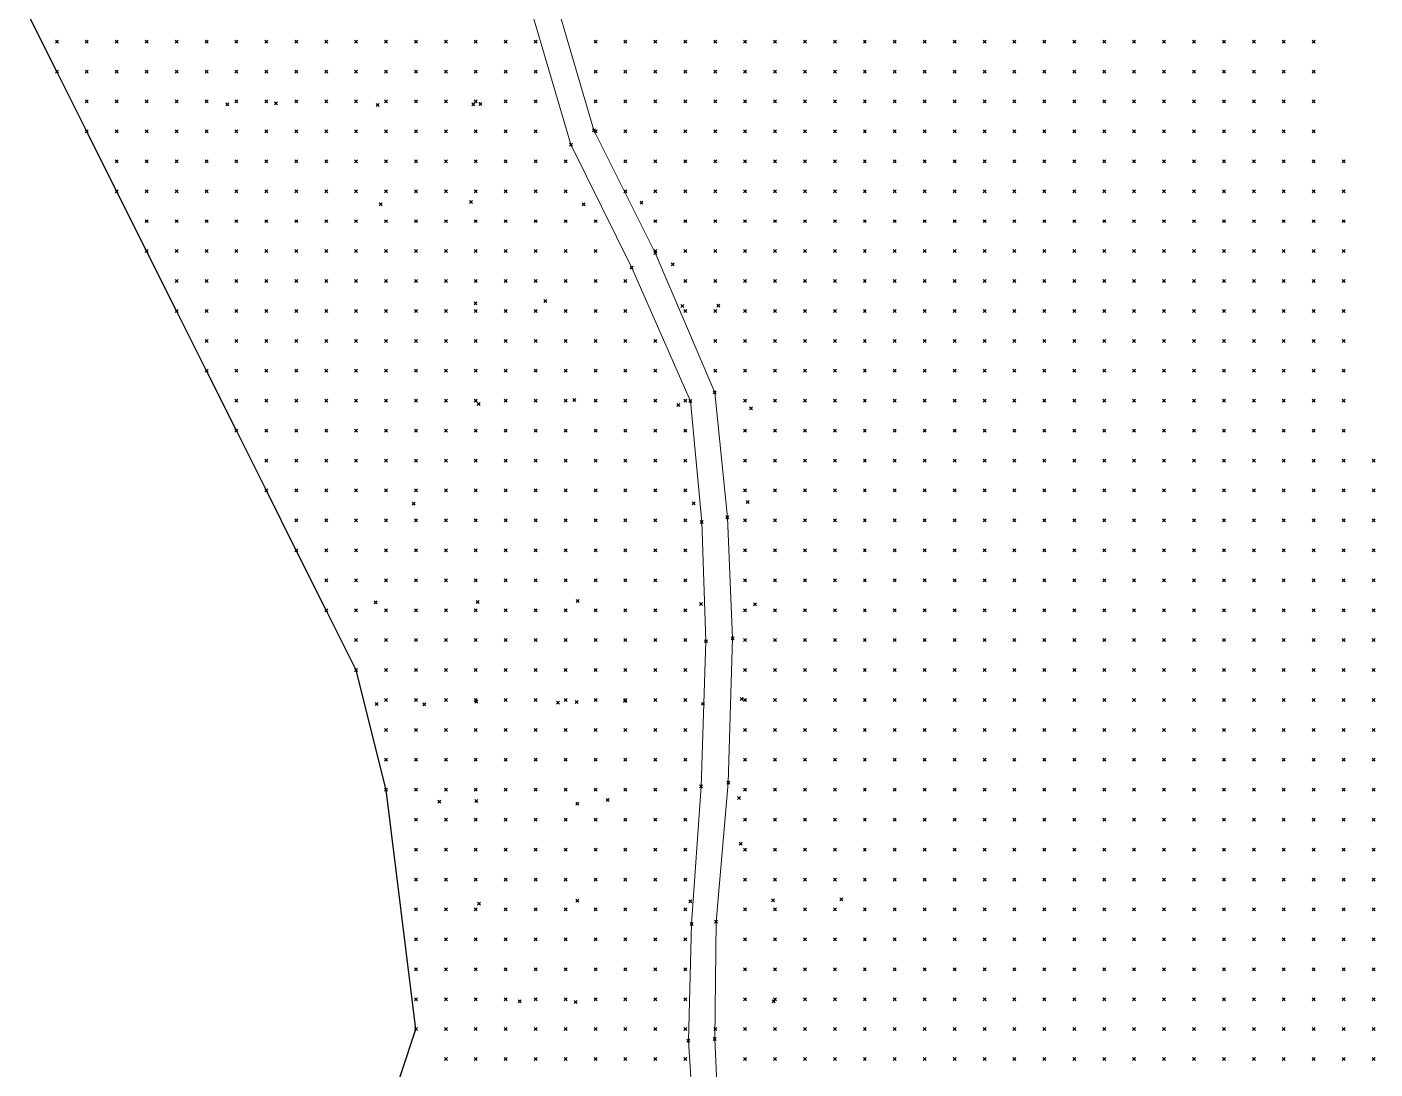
# Model space of a CAD drawing. Header units: metres. Extents: x 441556 to 446409, y 432338 to 461058.
# Drawn here: x 444377.5 to 444512.6, y 445833.5 to 445937.9 of the extents above; entities that cross this region are included whole.
import ezdxf

# ---------------------------------------------------------------- set-up
doc = ezdxf.new("R2010")
doc.units = ezdxf.units.M
doc.header["$MEASUREMENT"] = 0
doc.header["$PDMODE"] = 35
doc.header["$PDSIZE"] = 0.15
for name, color, linetype, lineweight in [('DTM-BRE-RevN_GRP_DRUM PAMANT', 2, 'Continuous', 0), ('DTM-NOK-RevN_LIDAR_co_lidar', 91, 'Continuous', 0), ('DTM-NOK-RevN_RTK', 32, 'Continuous', 0)]:
    doc.layers.add(name, color=color, linetype=linetype, lineweight=lineweight)
doc.layers.add('DTM-INT_YP', color=121, linetype='Continuous')

msp = doc.modelspace()

# ---------------------------------------------------------------- linework, layer by layer
at = {"layer": 'DTM-BRE-RevN_GRP_DRUM PAMANT'}
for p, q in [((444432.009, 445926.151, 355.512), (444428.093, 445939.413, 356.617)), ((444430.58, 445940.215, 356.651), (444434.299, 445927.588, 355.424)), ((444434.299, 445927.588, 355.424), (444440.454, 445915.29, 354.144)), ((444438.097, 445913.81, 354.24), (444432.009, 445926.151, 355.512)), ((444440.454, 445915.29, 354.144), (444446.418, 445901.319, 353.156)), ((444443.973, 445900.452, 353.15), (444438.097, 445913.81, 354.24)), ((444445.119, 445888.33, 352.807), (444443.973, 445900.452, 353.15)), ((444446.418, 445901.319, 353.156), (444447.684, 445888.79, 352.673)), ((444445.533, 445876.383, 351.888), (444445.119, 445888.33, 352.807)), ((444447.684, 445888.79, 352.673), (444448.214, 445876.667, 351.778)), ((444445.052, 445861.832, 351.211), (444445.533, 445876.383, 351.888)), ((444448.214, 445876.667, 351.778), (444447.775, 445862.197, 351.125)), ((444444.101, 445848.041, 350.47), (444445.052, 445861.832, 351.211)), ((444447.775, 445862.197, 351.125), (444446.556, 445848.254, 350.443)), ((444443.778, 445836.325, 349.657), (444444.101, 445848.041, 350.47)), ((444446.556, 445848.254, 350.443), (444446.423, 445836.52, 349.662)), ((444444.502, 445825.197, 348.877), (444443.778, 445836.325, 349.657)), ((444446.423, 445836.52, 349.662), (444446.963, 445825.263, 349.154))]:
    msp.add_line(p, q, dxfattribs=at)
at = {"layer": 'DTM-INT_YP'}
msp.add_polyline3d([(444413.472, 445828.499, 337.295), (444416.471, 445837.497, 338.3), (444413.472, 445861.492, 337.297), (444410.473, 445873.489, 337.441), (444407.473, 445879.488, 337.702), (444404.474, 445885.486, 337.54), (444401.474, 445891.485, 337.202), (444398.475, 445897.484, 337.002), (444395.476, 445903.482, 337.19), (444392.476, 445909.481, 337.71), (444389.477, 445915.48, 337.602), (444383.478, 445927.477, 337.405), (444380.479, 445933.476, 336.981), (444377.48, 445939.474, 337.182)], dxfattribs=at)
at = {"layer": 'DTM-NOK-RevN_LIDAR_co_lidar'}
for p in [(444380.479, 445936.475, 337.344), (444383.478, 445936.475, 338.801), (444386.478, 445936.475, 340.191), (444389.477, 445936.475, 341.729), (444392.476, 445936.475, 343.819), (444395.476, 445936.475, 345.342), (444398.475, 445936.475, 346.052), (444401.474, 445936.475, 346.884), (444404.474, 445936.475, 347.846), (444407.473, 445936.475, 348.691), (444410.473, 445936.475, 349.435), (444413.472, 445936.475, 350.094), (444416.471, 445936.475, 350.674), (444419.471, 445936.475, 351.724), (444422.47, 445936.475, 353.676), (444425.469, 445936.475, 355.826), (444428.469, 445936.475, 356.233), (444434.467, 445936.475, 356.536), (444437.467, 445936.475, 357.894), (444440.466, 445936.475, 359.735), (444443.465, 445936.475, 361.336), (444446.465, 445936.475, 362.372), (444449.464, 445936.475, 363.201), (444452.463, 445936.475, 364.184), (444455.463, 445936.475, 365.119), (444458.462, 445936.475, 366.286), (444461.461, 445936.475, 368.002), (444464.461, 445936.475, 369.863), (444467.46, 445936.475, 371.736), (444470.459, 445936.475, 373.695), (444473.459, 445936.475, 374.973), (444476.458, 445936.475, 375.416), (444479.457, 445936.475, 375.744), (444482.457, 445936.475, 376.603), (444485.456, 445936.475, 377.913), (444488.455, 445936.475, 379.378), (444491.455, 445936.475, 380.845), (444494.454, 445936.475, 382.245), (444497.453, 445936.475, 383.901), (444500.453, 445936.475, 384.877), (444503.452, 445936.475, 385.524), (444506.451, 445936.475, 385.879), (444380.479, 445933.476, 336.981), (444383.478, 445933.476, 338.105), (444386.478, 445933.476, 339.262), (444389.477, 445933.476, 340.65), (444392.476, 445933.476, 342.898), (444395.476, 445933.476, 344.76), (444398.475, 445933.476, 345.695), (444401.474, 445933.476, 346.584), (444404.474, 445933.476, 347.485), (444407.473, 445933.476, 348.236), (444410.473, 445933.476, 348.865), (444413.472, 445933.476, 349.508), (444416.471, 445933.476, 350.226), (444419.471, 445933.476, 351.35), (444422.47, 445933.476, 353.157), (444425.469, 445933.476, 355.249), (444428.469, 445933.476, 355.988), (444434.467, 445933.476, 356.047), (444437.467, 445933.476, 357.272), (444440.466, 445933.476, 359.035), (444443.465, 445933.476, 360.67), (444446.465, 445933.476, 361.915), (444449.464, 445933.476, 362.711), (444452.463, 445933.476, 363.615), (444455.463, 445933.476, 364.64), (444458.462, 445933.476, 365.901), (444461.461, 445933.476, 367.587), (444464.461, 445933.476, 369.348), (444467.46, 445933.476, 371.061), (444470.459, 445933.476, 372.91), (444473.459, 445933.476, 374.326), (444476.458, 445933.476, 374.936), (444479.457, 445933.476, 375.363), (444482.457, 445933.476, 376.097), (444485.456, 445933.476, 377.277), (444488.455, 445933.476, 378.811), (444491.455, 445933.476, 380.219), (444494.454, 445933.476, 381.607), (444497.453, 445933.476, 382.981), (444500.453, 445933.476, 383.861), (444503.452, 445933.476, 384.566), (444506.451, 445933.476, 385.1), (444383.478, 445930.476, 337.727), (444386.478, 445930.476, 338.619), (444389.477, 445930.476, 339.812), (444392.476, 445930.476, 341.84), (444395.476, 445930.476, 343.763), (444398.475, 445930.476, 345.004), (444401.474, 445930.476, 345.938), (444404.474, 445930.476, 346.723), (444407.473, 445930.476, 347.542), (444410.473, 445930.476, 348.27), (444413.472, 445930.476, 348.989), (444416.471, 445930.476, 349.912), (444419.471, 445930.476, 351.047), (444422.47, 445930.476, 352.679), (444425.469, 445930.476, 354.465), (444428.469, 445930.476, 355.686), (444434.467, 445930.476, 355.678), (444437.467, 445930.476, 356.463), (444440.466, 445930.476, 358.126), (444443.465, 445930.476, 359.783), (444446.465, 445930.476, 361.262), (444449.464, 445930.476, 362.307), (444452.463, 445930.476, 363.235), (444455.463, 445930.476, 364.283), (444458.462, 445930.476, 365.435), (444461.461, 445930.476, 366.959), (444464.461, 445930.476, 368.869), (444467.46, 445930.476, 370.685), (444470.459, 445930.476, 372.205), (444473.459, 445930.476, 373.411), (444476.458, 445930.476, 374.273), (444479.457, 445930.476, 375.159), (444482.457, 445930.476, 375.997), (444485.456, 445930.476, 377.144), (444488.455, 445930.476, 378.697), (444491.455, 445930.476, 379.999), (444494.454, 445930.476, 381.103), (444497.453, 445930.476, 382.244), (444500.453, 445930.476, 383.013), (444503.452, 445930.476, 383.767), (444506.451, 445930.476, 384.509), (444383.478, 445927.477, 337.405), (444386.478, 445927.477, 338.258), (444389.477, 445927.477, 339.16), (444392.476, 445927.477, 340.608), (444395.476, 445927.477, 342.3), (444398.475, 445927.477, 343.687), (444401.474, 445927.477, 344.709), (444404.474, 445927.477, 345.57), (444407.473, 445927.477, 346.768), (444410.473, 445927.477, 347.925), (444413.472, 445927.477, 348.773), (444416.471, 445927.477, 349.682), (444419.471, 445927.477, 350.71), (444422.47, 445927.477, 352.137), (444425.469, 445927.477, 353.828), (444428.469, 445927.477, 355.229), (444434.467, 445927.477, 355.313), (444437.467, 445927.477, 355.555), (444440.466, 445927.477, 357.088), (444443.465, 445927.477, 358.74), (444446.465, 445927.477, 360.539), (444449.464, 445927.477, 361.806), (444452.463, 445927.477, 362.787), (444455.463, 445927.477, 363.832), (444458.462, 445927.477, 365.056), (444461.461, 445927.477, 366.641), (444464.461, 445927.477, 368.395), (444467.46, 445927.477, 369.978), (444470.459, 445927.477, 371.352), (444473.459, 445927.477, 372.432), (444476.458, 445927.477, 373.432), (444479.457, 445927.477, 374.605), (444482.457, 445927.477, 375.801), (444485.456, 445927.477, 377.049), (444488.455, 445927.477, 378.53), (444491.455, 445927.477, 379.802), (444494.454, 445927.477, 380.6), (444497.453, 445927.477, 381.482), (444500.453, 445927.477, 382.303), (444503.452, 445927.477, 383.223), (444506.451, 445927.477, 384.044), (444386.478, 445924.478, 337.956), (444389.477, 445924.478, 338.914), (444392.476, 445924.478, 339.613), (444395.476, 445924.478, 340.801), (444398.475, 445924.478, 342.285), (444401.474, 445924.478, 343.428), (444404.474, 445924.478, 344.602), (444407.473, 445924.478, 345.895), (444410.473, 445924.478, 347.207), (444413.472, 445924.478, 348.331), (444416.471, 445924.478, 349.257), (444419.471, 445924.478, 350.305), (444422.47, 445924.478, 351.65), (444425.469, 445924.478, 353.219), (444428.469, 445924.478, 354.546), (444431.468, 445924.478, 355.18), (444437.467, 445924.478, 354.981), (444440.466, 445924.478, 356.097), (444443.465, 445924.478, 357.989), (444446.465, 445924.478, 359.827), (444449.464, 445924.478, 361.063), (444452.463, 445924.478, 362.046), (444455.463, 445924.478, 363.157), (444458.462, 445924.478, 364.482), (444461.461, 445924.478, 365.968), (444464.461, 445924.478, 367.423), (444467.46, 445924.478, 368.749), (444470.459, 445924.478, 370.037), (444473.459, 445924.478, 371.184), (444476.458, 445924.478, 372.18), (444479.457, 445924.478, 373.488), (444482.457, 445924.478, 375.153), (444485.456, 445924.478, 376.61), (444488.455, 445924.478, 377.985), (444491.455, 445924.478, 379.001), (444494.454, 445924.478, 379.787), (444497.453, 445924.478, 380.78), (444500.453, 445924.478, 381.937), (444503.452, 445924.478, 382.838), (444506.451, 445924.478, 383.706), (444509.451, 445924.478, 384.512), (444386.478, 445921.478, 337.574), (444389.477, 445921.478, 338.681), (444392.476, 445921.478, 339.309), (444395.476, 445921.478, 340.072), (444398.475, 445921.478, 341.337), (444401.474, 445921.478, 342.569), (444404.474, 445921.478, 343.678), (444407.473, 445921.478, 344.81), (444410.473, 445921.478, 346.113), (444413.472, 445921.478, 347.683), (444416.471, 445921.478, 348.65), (444419.471, 445921.478, 349.698), (444422.47, 445921.478, 350.901), (444425.469, 445921.478, 352.139), (444428.469, 445921.478, 353.668), (444431.468, 445921.478, 354.585), (444437.467, 445921.478, 354.623), (444440.466, 445921.478, 355.258), (444443.465, 445921.478, 357.034), (444446.465, 445921.478, 358.605), (444449.464, 445921.478, 360.076), (444452.463, 445921.478, 361.226), (444455.463, 445921.478, 362.161), (444458.462, 445921.478, 363.213), (444461.461, 445921.478, 364.538), (444464.461, 445921.478, 365.882), (444467.46, 445921.478, 366.958), (444470.459, 445921.478, 368.16), (444473.459, 445921.478, 369.74), (444476.458, 445921.478, 371.195), (444479.457, 445921.478, 372.659), (444482.457, 445921.478, 374.368), (444485.456, 445921.478, 375.478), (444488.455, 445921.478, 376.653), (444491.455, 445921.478, 377.892), (444494.454, 445921.478, 379.066), (444497.453, 445921.478, 380.419), (444500.453, 445921.478, 381.69), (444503.452, 445921.478, 382.741), (444506.451, 445921.478, 383.591), (444509.451, 445921.478, 384.407), (444389.477, 445918.479, 338.318), (444392.476, 445918.479, 339.229), (444395.476, 445918.479, 339.823), (444398.475, 445918.479, 340.861), (444401.474, 445918.479, 342.004), (444404.474, 445918.479, 342.983), (444407.473, 445918.479, 344.044), (444410.473, 445918.479, 345.226), (444413.472, 445918.479, 346.897), (444416.471, 445918.479, 347.962), (444419.471, 445918.479, 348.952), (444422.47, 445918.479, 349.96), (444425.469, 445918.479, 351.178), (444428.469, 445918.479, 352.407), (444431.468, 445918.479, 353.643), (444434.467, 445918.479, 354.275), (444440.466, 445918.479, 354.612), (444443.465, 445918.479, 355.617), (444446.465, 445918.479, 357.168), (444449.464, 445918.479, 358.833), (444452.463, 445918.479, 359.98), (444455.463, 445918.479, 360.722), (444458.462, 445918.479, 361.701), (444461.461, 445918.479, 362.777), (444464.461, 445918.479, 363.82), (444467.46, 445918.479, 365.087), (444470.459, 445918.479, 366.79), (444473.459, 445918.479, 369.07), (444476.458, 445918.479, 370.682), (444479.457, 445918.479, 371.816), (444482.457, 445918.479, 372.884), (444485.456, 445918.479, 374.217), (444488.455, 445918.479, 375.26), (444491.455, 445918.479, 377.383), (444494.454, 445918.479, 378.609), (444497.453, 445918.479, 380.317), (444500.453, 445918.479, 381.541), (444503.452, 445918.479, 382.598), (444506.451, 445918.479, 383.474), (444509.451, 445918.479, 384.429), (444389.477, 445915.48, 337.602), (444392.476, 445915.48, 338.83), (444395.476, 445915.48, 339.874), (444398.475, 445915.48, 340.654), (444401.474, 445915.48, 341.351), (444404.474, 445915.48, 342.25), (444407.473, 445915.48, 343.378), (444410.473, 445915.48, 344.578), (444413.472, 445915.48, 346.245), (444416.471, 445915.48, 347.314), (444419.471, 445915.48, 348.222), (444422.47, 445915.48, 349.145), (444425.469, 445915.48, 350.005), (444428.469, 445915.48, 351.054), (444431.468, 445915.48, 352.21), (444434.467, 445915.48, 353.468), (444440.466, 445915.48, 354.091), (444443.465, 445915.48, 354.407), (444446.465, 445915.48, 355.61), (444449.464, 445915.48, 357.359), (444452.463, 445915.48, 358.303), (444455.463, 445915.48, 358.963), (444458.462, 445915.48, 360.011), (444461.461, 445915.48, 361.215), (444464.461, 445915.48, 362.567), (444467.46, 445915.48, 364.3), (444470.459, 445915.48, 366.279), (444473.459, 445915.48, 368.065), (444476.458, 445915.48, 369.394), (444479.457, 445915.48, 370.403), (444482.457, 445915.48, 371.201), (444485.456, 445915.48, 372.508), (444488.455, 445915.48, 374.567), (444491.455, 445915.48, 377.104), (444494.454, 445915.48, 378.568), (444497.453, 445915.48, 380.281), (444500.453, 445915.48, 381.619), (444503.452, 445915.48, 382.76), (444506.451, 445915.48, 383.658), (444509.451, 445915.48, 384.542), (444392.476, 445912.48, 338.12), (444395.476, 445912.48, 339.435), (444398.475, 445912.48, 340.178), (444401.474, 445912.48, 340.717), (444404.474, 445912.48, 341.522), (444407.473, 445912.48, 342.713), (444410.473, 445912.48, 343.998), (444413.472, 445912.48, 345.543), (444416.471, 445912.48, 346.415), (444419.471, 445912.48, 347.393), (444422.47, 445912.48, 348.198), (444425.469, 445912.48, 348.881), (444428.469, 445912.48, 349.643), (444431.468, 445912.48, 350.653), (444434.467, 445912.48, 352.002), (444437.467, 445912.48, 353.265), (444443.465, 445912.48, 353.721), (444446.465, 445912.48, 354.426), (444449.464, 445912.48, 355.441), (444452.463, 445912.48, 356.487), (444455.463, 445912.48, 357.514), (444458.462, 445912.48, 358.605), (444461.461, 445912.48, 359.941), (444464.461, 445912.48, 361.629), (444467.46, 445912.48, 363.481), (444470.459, 445912.48, 365.141), (444473.459, 445912.48, 366.511), (444476.458, 445912.48, 367.866), (444479.457, 445912.48, 369.458), (444482.457, 445912.48, 371.081), (444485.456, 445912.48, 372.88), (444488.455, 445912.48, 374.755), (444491.455, 445912.48, 376.833), (444494.454, 445912.48, 378.63), (444497.453, 445912.48, 380.689), (444500.453, 445912.48, 382.034), (444503.452, 445912.48, 383.198), (444506.451, 445912.48, 384.131), (444509.451, 445912.48, 384.926), (444392.476, 445909.481, 337.71), (444395.476, 445909.481, 338.923), (444398.475, 445909.481, 339.801), (444401.474, 445909.481, 340.304), (444404.474, 445909.481, 340.922), (444407.473, 445909.481, 342.018), (444410.473, 445909.481, 343.481), (444413.472, 445909.481, 344.959), (444416.471, 445909.481, 345.9), (444419.471, 445909.481, 346.556), (444422.47, 445909.481, 347.352), (444425.469, 445909.481, 347.978), (444428.469, 445909.481, 348.695), (444431.468, 445909.481, 349.364), (444434.467, 445909.481, 350.449), (444437.467, 445909.481, 351.719), (444443.465, 445909.481, 353.479), (444446.465, 445909.481, 353.758), (444449.464, 445909.481, 354.446), (444452.463, 445909.481, 355.46), (444455.463, 445909.481, 356.602), (444458.462, 445909.481, 358.143), (444461.461, 445909.481, 360.021), (444464.461, 445909.481, 361.902), (444467.46, 445909.481, 363.55), (444470.459, 445909.481, 364.846), (444473.459, 445909.481, 366.291), (444476.458, 445909.481, 368.055), (444479.457, 445909.481, 369.855), (444482.457, 445909.481, 371.514), (444485.456, 445909.481, 373.757), (444488.455, 445909.481, 375.835), (444491.455, 445909.481, 377.452), (444494.454, 445909.481, 378.888), (444497.453, 445909.481, 380.744), (444500.453, 445909.481, 382.212), (444503.452, 445909.481, 383.312), (444506.451, 445909.481, 384.504), (444509.451, 445909.481, 385.412), (444395.476, 445906.482, 338.149), (444398.475, 445906.482, 339.266), (444401.474, 445906.482, 339.786), (444404.474, 445906.482, 340.494), (444407.473, 445906.482, 341.652), (444410.473, 445906.482, 343.179), (444413.472, 445906.482, 344.479), (444416.471, 445906.482, 345.103), (444419.471, 445906.482, 345.832), (444422.47, 445906.482, 346.511), (444425.469, 445906.482, 347.246), (444428.469, 445906.482, 347.768), (444431.468, 445906.482, 348.424), (444434.467, 445906.482, 349.33), (444437.467, 445906.482, 350.618), (444440.466, 445906.482, 352.672), (444446.465, 445906.482, 353.527), (444449.464, 445906.482, 354.101), (444452.463, 445906.482, 355.051), (444455.463, 445906.482, 357.063), (444458.462, 445906.482, 359.505), (444461.461, 445906.482, 361.443), (444464.461, 445906.482, 362.99), (444467.46, 445906.482, 364.482), (444470.459, 445906.482, 366.011), (444473.459, 445906.482, 367.492), (444476.458, 445906.482, 369.255), (444479.457, 445906.482, 370.978), (444482.457, 445906.482, 372.66), (444485.456, 445906.482, 374.212), (444488.455, 445906.482, 376.181), (444491.455, 445906.482, 377.496), (444494.454, 445906.482, 379.058), (444497.453, 445906.482, 380.674), (444500.453, 445906.482, 382.319), (444503.452, 445906.482, 383.695), (444506.451, 445906.482, 384.909), (444509.451, 445906.482, 386.018), (444395.476, 445903.482, 337.19), (444398.475, 445903.482, 337.988), (444401.474, 445903.482, 339.107), (444404.474, 445903.482, 340.448), (444407.473, 445903.482, 341.873), (444410.473, 445903.482, 343.329), (444413.472, 445903.482, 344.063), (444416.471, 445903.482, 344.477), (444419.471, 445903.482, 344.988), (444422.47, 445903.482, 345.582), (444425.469, 445903.482, 346.377), (444428.469, 445903.482, 347.111), (444431.468, 445903.482, 347.829), (444434.467, 445903.482, 348.671), (444437.467, 445903.482, 349.756), (444440.466, 445903.482, 351.083), (444446.465, 445903.482, 353.163), (444449.464, 445903.482, 353.774), (444452.463, 445903.482, 355.35), (444455.463, 445903.482, 357.661), (444458.462, 445903.482, 360.147), (444461.461, 445903.482, 362.289), (444464.461, 445903.482, 364.009), (444467.46, 445903.482, 365.637), (444470.459, 445903.482, 367.077), (444473.459, 445903.482, 368.251), (444476.458, 445903.482, 370.01), (444479.457, 445903.482, 371.819), (444482.457, 445903.482, 373.459), (444485.456, 445903.482, 374.894), (444488.455, 445903.482, 376.517), (444491.455, 445903.482, 377.782), (444494.454, 445903.482, 379.631), (444497.453, 445903.482, 381.069), (444500.453, 445903.482, 382.793), (444503.452, 445903.482, 384.218), (444506.451, 445903.482, 385.507), (444509.451, 445903.482, 386.932), (444398.475, 445900.483, 337.088), (444401.474, 445900.483, 338.249), (444404.474, 445900.483, 340.057), (444407.473, 445900.483, 341.736), (444410.473, 445900.483, 343.065), (444413.472, 445900.483, 343.597), (444416.471, 445900.483, 344.092), (444419.471, 445900.483, 344.513), (444422.47, 445900.483, 345.084), (444425.469, 445900.483, 345.78), (444428.469, 445900.483, 346.628), (444431.468, 445900.483, 347.25), (444434.467, 445900.483, 348.025), (444437.467, 445900.483, 349.387), (444440.466, 445900.483, 351.069), (444443.465, 445900.483, 352.536), (444449.464, 445900.483, 353.495), (444452.463, 445900.483, 355.533), (444455.463, 445900.483, 358.192), (444458.462, 445900.483, 360.495), (444461.461, 445900.483, 362.488), (444464.461, 445900.483, 364.414), (444467.46, 445900.483, 366.118), (444470.459, 445900.483, 367.396), (444473.459, 445900.483, 368.616), (444476.458, 445900.483, 370.326), (444479.457, 445900.483, 372.077), (444482.457, 445900.483, 373.666), (444485.456, 445900.483, 375.385), (444488.455, 445900.483, 376.679), (444491.455, 445900.483, 378.418), (444494.454, 445900.483, 380.447), (444497.453, 445900.483, 381.778), (444500.453, 445900.483, 383.35), (444503.452, 445900.483, 384.806), (444506.451, 445900.483, 386.294), (444509.451, 445900.483, 388.044), (444398.475, 445897.484, 337.002), (444401.474, 445897.484, 337.824), (444404.474, 445897.484, 339.561), (444407.473, 445897.484, 341.242), (444410.473, 445897.484, 342.575), (444413.472, 445897.484, 343.101), (444416.471, 445897.484, 343.706), (444419.471, 445897.484, 344.326), (444422.47, 445897.484, 344.921), (444425.469, 445897.484, 345.488), (444428.469, 445897.484, 346.118), (444431.468, 445897.484, 346.913), (444434.467, 445897.484, 348.014), (444437.467, 445897.484, 349.252), (444440.466, 445897.484, 350.938), (444443.465, 445897.484, 352.305), (444449.464, 445897.484, 353.177), (444452.463, 445897.484, 355.564), (444455.463, 445897.484, 358.517), (444458.462, 445897.484, 360.7), (444461.461, 445897.484, 362.42), (444464.461, 445897.484, 364.184), (444467.46, 445897.484, 365.961), (444470.459, 445897.484, 367.638), (444473.459, 445897.484, 369.305), (444476.458, 445897.484, 370.681), (444479.457, 445897.484, 372.535), (444482.457, 445897.484, 374.065), (444485.456, 445897.484, 375.905), (444488.455, 445897.484, 377.173), (444491.455, 445897.484, 378.559), (444494.454, 445897.484, 380.862), (444497.453, 445897.484, 382.199), (444500.453, 445897.484, 383.937), (444503.452, 445897.484, 385.571), (444506.451, 445897.484, 387.251), (444509.451, 445897.484, 389.034), (444401.474, 445894.484, 337.423), (444404.474, 445894.484, 338.945), (444407.473, 445894.484, 340.6), (444410.473, 445894.484, 341.732), (444413.472, 445894.484, 342.358), (444416.471, 445894.484, 343.108), (444419.471, 445894.484, 343.942), (444422.47, 445894.484, 344.418), (444425.469, 445894.484, 344.9), (444428.469, 445894.484, 345.504), (444431.468, 445894.484, 346.338), (444434.467, 445894.484, 347.395), (444437.467, 445894.484, 348.714), (444440.466, 445894.484, 350.748), (444443.465, 445894.484, 352.236), (444449.464, 445894.484, 353.014), (444452.463, 445894.484, 355.333), (444455.463, 445894.484, 358.416), (444458.462, 445894.484, 360.659), (444461.461, 445894.484, 362.377), (444464.461, 445894.484, 364.227), (444467.46, 445894.484, 366.15), (444470.459, 445894.484, 367.923), (444473.459, 445894.484, 369.477), (444476.458, 445894.484, 370.992), (444479.457, 445894.484, 372.486), (444482.457, 445894.484, 373.961), (444485.456, 445894.484, 375.94), (444488.455, 445894.484, 377.398), (444491.455, 445894.484, 378.757), (444494.454, 445894.484, 380.612), (444497.453, 445894.484, 382.761), (444500.453, 445894.484, 384.325), (444503.452, 445894.484, 386.157), (444506.451, 445894.484, 388.054), (444509.451, 445894.484, 390.015), (444512.45, 445894.484, 391.748), (444401.474, 445891.485, 337.202), (444404.474, 445891.485, 338.384), (444407.473, 445891.485, 339.688), (444410.473, 445891.485, 340.726), (444413.472, 445891.485, 341.645), (444416.471, 445891.485, 342.415), (444419.471, 445891.485, 343.214), (444422.47, 445891.485, 343.738), (444425.469, 445891.485, 344.265), (444428.469, 445891.485, 344.901), (444431.468, 445891.485, 345.748), (444434.467, 445891.485, 346.755), (444437.467, 445891.485, 348.176), (444440.466, 445891.485, 350.338), (444443.465, 445891.485, 352.01), (444449.464, 445891.485, 352.804), (444452.463, 445891.485, 355.138), (444455.463, 445891.485, 358.296), (444458.462, 445891.485, 360.524), (444461.461, 445891.485, 362.237), (444464.461, 445891.485, 364.17), (444467.46, 445891.485, 366.187), (444470.459, 445891.485, 368.071), (444473.459, 445891.485, 369.573), (444476.458, 445891.485, 370.88), (444479.457, 445891.485, 372.357), (444482.457, 445891.485, 374.228), (444485.456, 445891.485, 376.271), (444488.455, 445891.485, 378.17), (444491.455, 445891.485, 379.715), (444494.454, 445891.485, 381.305), (444497.453, 445891.485, 382.671), (444500.453, 445891.485, 384.984), (444503.452, 445891.485, 387.048), (444506.451, 445891.485, 388.971), (444509.451, 445891.485, 391.117), (444512.45, 445891.485, 392.952), (444404.474, 445888.486, 337.969), (444407.473, 445888.486, 339.391), (444410.473, 445888.486, 340.456), (444413.472, 445888.486, 341.299), (444416.471, 445888.486, 341.829), (444419.471, 445888.486, 342.346), (444422.47, 445888.486, 342.952), (444425.469, 445888.486, 343.507), (444428.469, 445888.486, 344.423), (444431.468, 445888.486, 345.214), (444434.467, 445888.486, 346.292), (444437.467, 445888.486, 347.802), (444440.466, 445888.486, 349.926), (444443.465, 445888.486, 351.759), (444449.464, 445888.486, 352.606), (444452.463, 445888.486, 354.749), (444455.463, 445888.486, 358.125), (444458.462, 445888.486, 360.56), (444461.461, 445888.486, 362.224), (444464.461, 445888.486, 364.143), (444467.46, 445888.486, 366.065), (444470.459, 445888.486, 367.885), (444473.459, 445888.486, 369.468), (444476.458, 445888.486, 370.947), (444479.457, 445888.486, 372.778), (444482.457, 445888.486, 374.901), (444485.456, 445888.486, 377.036), (444488.455, 445888.486, 378.943), (444491.455, 445888.486, 380.997), (444494.454, 445888.486, 382.636), (444497.453, 445888.486, 384.853), (444500.453, 445888.486, 386.592), (444503.452, 445888.486, 388.175), (444506.451, 445888.486, 389.88), (444509.451, 445888.486, 391.887), (444512.45, 445888.486, 393.736), (444404.474, 445885.486, 337.54), (444407.473, 445885.486, 338.694), (444410.473, 445885.486, 340.482), (444413.472, 445885.486, 341.031), (444416.471, 445885.486, 341.4), (444419.471, 445885.486, 341.827), (444422.47, 445885.486, 342.384), (444425.469, 445885.486, 342.84), (444428.469, 445885.486, 343.826), (444431.468, 445885.486, 344.891), (444434.467, 445885.486, 346.265), (444437.467, 445885.486, 347.621), (444440.466, 445885.486, 349.505), (444443.465, 445885.486, 351.394), (444449.464, 445885.486, 352.475), (444452.463, 445885.486, 354.816), (444455.463, 445885.486, 358.261), (444458.462, 445885.486, 360.803), (444461.461, 445885.486, 362.56), (444464.461, 445885.486, 364.311), (444467.46, 445885.486, 366.094), (444470.459, 445885.486, 367.96), (444473.459, 445885.486, 369.7), (444476.458, 445885.486, 371.358), (444479.457, 445885.486, 373.363), (444482.457, 445885.486, 375.527), (444485.456, 445885.486, 377.552), (444488.455, 445885.486, 379.809), (444491.455, 445885.486, 381.892), (444494.454, 445885.486, 383.556), (444497.453, 445885.486, 385.851), (444500.453, 445885.486, 387.6), (444503.452, 445885.486, 389.267), (444506.451, 445885.486, 390.961), (444509.451, 445885.486, 392.55), (444512.45, 445885.486, 394.178), (444407.473, 445882.487, 338.234), (444410.473, 445882.487, 340.095), (444413.472, 445882.487, 340.608), (444416.471, 445882.487, 341.156), (444419.471, 445882.487, 341.568), (444422.47, 445882.487, 342.057), (444425.469, 445882.487, 342.402), (444428.469, 445882.487, 343.27), (444431.468, 445882.487, 344.671), (444434.467, 445882.487, 346.074), (444437.467, 445882.487, 347.453), (444440.466, 445882.487, 349.129), (444443.465, 445882.487, 351.013), (444449.464, 445882.487, 352.322), (444452.463, 445882.487, 354.926), (444455.463, 445882.487, 358.318), (444458.462, 445882.487, 360.835), (444461.461, 445882.487, 362.779), (444464.461, 445882.487, 364.611), (444467.46, 445882.487, 366.377), (444470.459, 445882.487, 368.245), (444473.459, 445882.487, 370.05), (444476.458, 445882.487, 371.901), (444479.457, 445882.487, 373.975), (444482.457, 445882.487, 376.033), (444485.456, 445882.487, 378.195), (444488.455, 445882.487, 380.363), (444491.455, 445882.487, 382.178), (444494.454, 445882.487, 383.978), (444497.453, 445882.487, 385.922), (444500.453, 445882.487, 387.811), (444503.452, 445882.487, 389.653), (444506.451, 445882.487, 391.372), (444509.451, 445882.487, 392.807), (444512.45, 445882.487, 394.269), (444407.473, 445879.488, 337.702), (444410.473, 445879.488, 339.099), (444413.472, 445879.488, 339.806), (444416.471, 445879.488, 340.87), (444419.471, 445879.488, 341.357), (444422.47, 445879.488, 341.789), (444425.469, 445879.488, 342.117), (444428.469, 445879.488, 342.815), (444431.468, 445879.488, 344.285), (444434.467, 445879.488, 345.66), (444437.467, 445879.488, 347.054), (444440.466, 445879.488, 348.71), (444443.465, 445879.488, 350.658), (444449.464, 445879.488, 352.218), (444452.463, 445879.488, 354.687), (444455.463, 445879.488, 358.001), (444458.462, 445879.488, 360.747), (444461.461, 445879.488, 362.816), (444464.461, 445879.488, 364.7), (444467.46, 445879.488, 366.598), (444470.459, 445879.488, 368.505), (444473.459, 445879.488, 370.364), (444476.458, 445879.488, 372.264), (444479.457, 445879.488, 374.43), (444482.457, 445879.488, 376.503), (444485.456, 445879.488, 378.648), (444488.455, 445879.488, 380.684), (444491.455, 445879.488, 382.321), (444494.454, 445879.488, 384.101), (444497.453, 445879.488, 386.001), (444500.453, 445879.488, 387.768), (444503.452, 445879.488, 389.628), (444506.451, 445879.488, 391.247), (444509.451, 445879.488, 392.814), (444512.45, 445879.488, 394.323), (444410.473, 445876.488, 338.056), (444413.472, 445876.488, 339.075), (444416.471, 445876.488, 340.412), (444419.471, 445876.488, 341.158), (444422.47, 445876.488, 341.507), (444425.469, 445876.488, 341.818), (444428.469, 445876.488, 342.451), (444431.468, 445876.488, 343.985), (444434.467, 445876.488, 345.465), (444437.467, 445876.488, 346.846), (444440.466, 445876.488, 348.346), (444443.465, 445876.488, 350.287), (444449.464, 445876.488, 352.083), (444452.463, 445876.488, 354.423), (444455.463, 445876.488, 357.575), (444458.462, 445876.488, 360.513), (444461.461, 445876.488, 362.733), (444464.461, 445876.488, 364.544), (444467.46, 445876.488, 366.489), (444470.459, 445876.488, 368.455), (444473.459, 445876.488, 370.459), (444476.458, 445876.488, 372.533), (444479.457, 445876.488, 374.608), (444482.457, 445876.488, 376.664), (444485.456, 445876.488, 378.672), (444488.455, 445876.488, 380.691), (444491.455, 445876.488, 382.226), (444494.454, 445876.488, 383.866), (444497.453, 445876.488, 385.645), (444500.453, 445876.488, 387.282), (444503.452, 445876.488, 389.052), (444506.451, 445876.488, 390.734), (444509.451, 445876.488, 392.606), (444512.45, 445876.488, 394.371), (444410.473, 445873.489, 337.441), (444413.472, 445873.489, 338.719), (444416.471, 445873.489, 340.063), (444419.471, 445873.489, 341.066), (444422.47, 445873.489, 341.317), (444425.469, 445873.489, 341.548), (444428.469, 445873.489, 342.338), (444431.468, 445873.489, 343.854), (444434.467, 445873.489, 345.215), (444437.467, 445873.489, 346.631), (444440.466, 445873.489, 348.252), (444443.465, 445873.489, 350.168), (444449.464, 445873.489, 352.026), (444452.463, 445873.489, 354.475), (444455.463, 445873.489, 357.453), (444458.462, 445873.489, 360.167), (444461.461, 445873.489, 362.3), (444464.461, 445873.489, 364.089), (444467.46, 445873.489, 366.121), (444470.459, 445873.489, 368.132), (444473.459, 445873.489, 370.221), (444476.458, 445873.489, 372.473), (444479.457, 445873.489, 374.447), (444482.457, 445873.489, 376.479), (444485.456, 445873.489, 378.471), (444488.455, 445873.489, 380.129), (444491.455, 445873.489, 381.625), (444494.454, 445873.489, 383.035), (444497.453, 445873.489, 384.704), (444500.453, 445873.489, 386.527), (444503.452, 445873.489, 388.353), (444506.451, 445873.489, 390.225), (444509.451, 445873.489, 392.15), (444512.45, 445873.489, 394.026), (444413.472, 445870.49, 338.397), (444416.471, 445870.49, 339.886), (444419.471, 445870.49, 341.04), (444422.47, 445870.49, 341.253), (444425.469, 445870.49, 341.418), (444428.469, 445870.49, 342.298), (444431.468, 445870.49, 343.646), (444434.467, 445870.49, 344.882), (444437.467, 445870.49, 346.307), (444440.466, 445870.49, 348.191), (444443.465, 445870.49, 350.162), (444449.464, 445870.49, 351.936), (444452.463, 445870.49, 354.512), (444455.463, 445870.49, 357.48), (444458.462, 445870.49, 359.922), (444461.461, 445870.49, 361.891), (444464.461, 445870.49, 363.674), (444467.46, 445870.49, 365.67), (444470.459, 445870.49, 367.68), (444473.459, 445870.49, 369.699), (444476.458, 445870.49, 371.92), (444479.457, 445870.49, 373.915), (444482.457, 445870.49, 375.798), (444485.456, 445870.49, 377.655), (444488.455, 445870.49, 379.099), (444491.455, 445870.49, 380.77), (444494.454, 445870.49, 382.255), (444497.453, 445870.49, 384.007), (444500.453, 445870.49, 386.022), (444503.452, 445870.49, 387.906), (444506.451, 445870.49, 389.868), (444509.451, 445870.49, 391.668), (444512.45, 445870.49, 393.425), (444413.472, 445867.49, 337.892), (444416.471, 445867.49, 339.645), (444419.471, 445867.49, 340.969), (444422.47, 445867.49, 341.251), (444425.469, 445867.49, 341.403), (444428.469, 445867.49, 342.183), (444431.468, 445867.49, 343.465), (444434.467, 445867.49, 344.753), (444437.467, 445867.49, 346.123), (444440.466, 445867.49, 348.031), (444443.465, 445867.49, 350.043), (444449.464, 445867.49, 351.717), (444452.463, 445867.49, 354.449), (444455.463, 445867.49, 357.48), (444458.462, 445867.49, 359.736), (444461.461, 445867.49, 361.674), (444464.461, 445867.49, 363.448), (444467.46, 445867.49, 365.222), (444470.459, 445867.49, 367.094), (444473.459, 445867.49, 369.083), (444476.458, 445867.49, 371.246), (444479.457, 445867.49, 373.083), (444482.457, 445867.49, 374.636), (444485.456, 445867.49, 376.28), (444488.455, 445867.49, 378.035), (444491.455, 445867.49, 379.953), (444494.454, 445867.49, 381.869), (444497.453, 445867.49, 383.709), (444500.453, 445867.49, 385.615), (444503.452, 445867.49, 387.49), (444506.451, 445867.49, 389.326), (444509.451, 445867.49, 391.048), (444512.45, 445867.49, 392.817), (444413.472, 445864.491, 337.426), (444416.471, 445864.491, 339.46), (444419.471, 445864.491, 340.99), (444422.47, 445864.491, 341.364), (444425.469, 445864.491, 341.511), (444428.469, 445864.491, 342.169), (444431.468, 445864.491, 343.397), (444434.467, 445864.491, 344.551), (444437.467, 445864.491, 345.949), (444440.466, 445864.491, 348.071), (444443.465, 445864.491, 350.078), (444449.464, 445864.491, 351.635), (444452.463, 445864.491, 354.39), (444455.463, 445864.491, 357.297), (444458.462, 445864.491, 359.32), (444461.461, 445864.491, 361.121), (444464.461, 445864.491, 362.966), (444467.46, 445864.491, 364.793), (444470.459, 445864.491, 366.547), (444473.459, 445864.491, 368.465), (444476.458, 445864.491, 370.355), (444479.457, 445864.491, 372.05), (444482.457, 445864.491, 373.651), (444485.456, 445864.491, 375.359), (444488.455, 445864.491, 377.298), (444491.455, 445864.491, 379.147), (444494.454, 445864.491, 381.2), (444497.453, 445864.491, 382.871), (444500.453, 445864.491, 384.794), (444503.452, 445864.491, 386.87), (444506.451, 445864.491, 388.456), (444509.451, 445864.491, 390.071), (444512.45, 445864.491, 391.995), (444413.472, 445861.492, 337.297), (444416.471, 445861.492, 339.418), (444419.471, 445861.492, 341.134), (444422.47, 445861.492, 341.598), (444425.469, 445861.492, 341.766), (444428.469, 445861.492, 342.17), (444431.468, 445861.492, 343.31), (444434.467, 445861.492, 344.391), (444437.467, 445861.492, 345.969), (444440.466, 445861.492, 348.194), (444443.465, 445861.492, 350.116), (444449.464, 445861.492, 351.545), (444452.463, 445861.492, 353.951), (444455.463, 445861.492, 356.649), (444458.462, 445861.492, 358.712), (444461.461, 445861.492, 360.564), (444464.461, 445861.492, 362.43), (444467.46, 445861.492, 364.256), (444470.459, 445861.492, 366.036), (444473.459, 445861.492, 367.696), (444476.458, 445861.492, 369.317), (444479.457, 445861.492, 371.248), (444482.457, 445861.492, 373.091), (444485.456, 445861.492, 374.978), (444488.455, 445861.492, 376.664), (444491.455, 445861.492, 378.365), (444494.454, 445861.492, 380.384), (444497.453, 445861.492, 381.774), (444500.453, 445861.492, 383.66), (444503.452, 445861.492, 385.613), (444506.451, 445861.492, 387.302), (444509.451, 445861.492, 389.16), (444512.45, 445861.492, 391.174), (444416.471, 445858.492, 339.089), (444419.471, 445858.492, 340.961), (444422.47, 445858.492, 341.8), (444425.469, 445858.492, 342.099), (444428.469, 445858.492, 342.366), (444431.468, 445858.492, 343.518), (444434.467, 445858.492, 344.473), (444437.467, 445858.492, 345.85), (444440.466, 445858.492, 348.264), (444443.465, 445858.492, 350.122), (444449.464, 445858.492, 351.58), (444452.463, 445858.492, 353.791), (444455.463, 445858.492, 356.349), (444458.462, 445858.492, 358.436), (444461.461, 445858.492, 360.213), (444464.461, 445858.492, 361.933), (444467.46, 445858.492, 363.652), (444470.459, 445858.492, 365.414), (444473.459, 445858.492, 367.201), (444476.458, 445858.492, 369.099), (444479.457, 445858.492, 371.067), (444482.457, 445858.492, 372.901), (444485.456, 445858.492, 374.633), (444488.455, 445858.492, 376.114), (444491.455, 445858.492, 377.995), (444494.454, 445858.492, 379.6), (444497.453, 445858.492, 381.246), (444500.453, 445858.492, 383.001), (444503.452, 445858.492, 384.805), (444506.451, 445858.492, 386.839), (444509.451, 445858.492, 388.681), (444512.45, 445858.492, 390.61), (444416.471, 445855.493, 338.497), (444419.471, 445855.493, 340.326), (444422.47, 445855.493, 341.807), (444425.469, 445855.493, 342.489), (444428.469, 445855.493, 342.699), (444431.468, 445855.493, 343.856), (444434.467, 445855.493, 344.665), (444437.467, 445855.493, 346.02), (444440.466, 445855.493, 348.303), (444443.465, 445855.493, 350.122), (444449.464, 445855.493, 351.702), (444452.463, 445855.493, 353.556), (444455.463, 445855.493, 355.767), (444458.462, 445855.493, 357.964), (444461.461, 445855.493, 359.924), (444464.461, 445855.493, 361.715), (444467.46, 445855.493, 363.441), (444470.459, 445855.493, 365.201), (444473.459, 445855.493, 367.047), (444476.458, 445855.493, 368.941), (444479.457, 445855.493, 370.698), (444482.457, 445855.493, 372.588), (444485.456, 445855.493, 374.326), (444488.455, 445855.493, 376.169), (444491.455, 445855.493, 378.027), (444494.454, 445855.493, 379.5), (444497.453, 445855.493, 380.927), (444500.453, 445855.493, 382.569), (444503.452, 445855.493, 384.485), (444506.451, 445855.493, 386.539), (444509.451, 445855.493, 388.319), (444512.45, 445855.493, 390.131), (444416.471, 445852.494, 338.12), (444419.471, 445852.494, 339.691), (444422.47, 445852.494, 341.317), (444425.469, 445852.494, 342.902), (444428.469, 445852.494, 343.19), (444431.468, 445852.494, 344.014), (444434.467, 445852.494, 345.005), (444437.467, 445852.494, 346.16), (444440.466, 445852.494, 348.233), (444443.465, 445852.494, 349.968), (444449.464, 445852.494, 351.583), (444452.463, 445852.494, 353.583), (444455.463, 445852.494, 355.754), (444458.462, 445852.494, 357.712), (444461.461, 445852.494, 359.425), (444464.461, 445852.494, 361.027), (444467.46, 445852.494, 362.718), (444470.459, 445852.494, 364.709), (444473.459, 445852.494, 366.843), (444476.458, 445852.494, 368.714), (444479.457, 445852.494, 370.567), (444482.457, 445852.494, 372.337), (444485.456, 445852.494, 374.108), (444488.455, 445852.494, 375.776), (444491.455, 445852.494, 377.307), (444494.454, 445852.494, 378.672), (444497.453, 445852.494, 380.295), (444500.453, 445852.494, 382.348), (444503.452, 445852.494, 384.701), (444506.451, 445852.494, 386.533), (444509.451, 445852.494, 387.912), (444512.45, 445852.494, 389.818), (444416.471, 445849.494, 338.026), (444419.471, 445849.494, 339.255), (444422.47, 445849.494, 340.75), (444425.469, 445849.494, 343.092), (444428.469, 445849.494, 343.643), (444431.468, 445849.494, 344.389), (444434.467, 445849.494, 345.424), (444437.467, 445849.494, 346.516), (444440.466, 445849.494, 348.225), (444443.465, 445849.494, 349.842), (444449.464, 445849.494, 351.47), (444452.463, 445849.494, 353.268), (444455.463, 445849.494, 355.13), (444458.462, 445849.494, 356.839), (444461.461, 445849.494, 358.49), (444464.461, 445849.494, 360.219), (444467.46, 445849.494, 362.154), (444470.459, 445849.494, 364.271), (444473.459, 445849.494, 366.304), (444476.458, 445849.494, 368.213), (444479.457, 445849.494, 369.9), (444482.457, 445849.494, 371.765), (444485.456, 445849.494, 373.581), (444488.455, 445849.494, 374.866), (444491.455, 445849.494, 376.187), (444494.454, 445849.494, 377.782), (444497.453, 445849.494, 379.882), (444500.453, 445849.494, 382.338), (444503.452, 445849.494, 384.373), (444506.451, 445849.494, 386.266), (444509.451, 445849.494, 387.976), (444512.45, 445849.494, 389.822), (444416.471, 445846.495, 337.853), (444419.471, 445846.495, 338.863), (444422.47, 445846.495, 339.835), (444425.469, 445846.495, 342.576), (444428.469, 445846.495, 343.853), (444431.468, 445846.495, 344.415), (444434.467, 445846.495, 345.396), (444437.467, 445846.495, 346.54), (444440.466, 445846.495, 348.192), (444443.465, 445846.495, 349.68), (444449.464, 445846.495, 351.316), (444452.463, 445846.495, 352.99), (444455.463, 445846.495, 354.54), (444458.462, 445846.495, 356.275), (444461.461, 445846.495, 358.111), (444464.461, 445846.495, 359.948), (444467.46, 445846.495, 362.001), (444470.459, 445846.495, 364.039), (444473.459, 445846.495, 365.789), (444476.458, 445846.495, 367.3), (444479.457, 445846.495, 369.205), (444482.457, 445846.495, 370.814), (444485.456, 445846.495, 372.511), (444488.455, 445846.495, 373.93), (444491.455, 445846.495, 375.705), (444494.454, 445846.495, 377.918), (444497.453, 445846.495, 379.917), (444500.453, 445846.495, 382.094), (444503.452, 445846.495, 384.202), (444506.451, 445846.495, 386.334), (444509.451, 445846.495, 388.124), (444512.45, 445846.495, 389.862), (444416.471, 445843.496, 337.823), (444419.471, 445843.496, 338.67), (444422.47, 445843.496, 339.577), (444425.469, 445843.496, 342.724), (444428.469, 445843.496, 343.975), (444431.468, 445843.496, 344.332), (444434.467, 445843.496, 345.306), (444437.467, 445843.496, 346.437), (444440.466, 445843.496, 348.056), (444443.465, 445843.496, 349.507), (444449.464, 445843.496, 351.229), (444452.463, 445843.496, 352.927), (444455.463, 445843.496, 354.591), (444458.462, 445843.496, 356.415), (444461.461, 445843.496, 358.255), (444464.461, 445843.496, 360.061), (444467.46, 445843.496, 361.897), (444470.459, 445843.496, 363.574), (444473.459, 445843.496, 365.175), (444476.458, 445843.496, 366.767), (444479.457, 445843.496, 368.446), (444482.457, 445843.496, 370.267), (444485.456, 445843.496, 372.23), (444488.455, 445843.496, 373.97), (444491.455, 445843.496, 376.415), (444494.454, 445843.496, 378.575), (444497.453, 445843.496, 380.494), (444500.453, 445843.496, 382.596), (444503.452, 445843.496, 384.72), (444506.451, 445843.496, 386.51), (444509.451, 445843.496, 388.151), (444512.45, 445843.496, 389.917), (444416.471, 445840.496, 338.174), (444419.471, 445840.496, 339.047), (444422.47, 445840.496, 339.864), (444425.469, 445840.496, 341.456), (444428.469, 445840.496, 343.982), (444431.468, 445840.496, 344.352), (444434.467, 445840.496, 345.269), (444437.467, 445840.496, 346.518), (444440.466, 445840.496, 348.077), (444443.465, 445840.496, 349.338), (444449.464, 445840.496, 350.845), (444452.463, 445840.496, 352.738), (444455.463, 445840.496, 354.809), (444458.462, 445840.496, 356.437), (444461.461, 445840.496, 358.072), (444464.461, 445840.496, 360.024), (444467.46, 445840.496, 361.833), (444470.459, 445840.496, 363.522), (444473.459, 445840.496, 365.014), (444476.458, 445840.496, 366.696), (444479.457, 445840.496, 368.514), (444482.457, 445840.496, 370.529), (444485.456, 445840.496, 372.66), (444488.455, 445840.496, 374.951), (444491.455, 445840.496, 376.824), (444494.454, 445840.496, 378.954), (444497.453, 445840.496, 380.798), (444500.453, 445840.496, 382.505), (444503.452, 445840.496, 384.119), (444506.451, 445840.496, 385.728), (444509.451, 445840.496, 387.367), (444512.45, 445840.496, 389.289), (444416.471, 445837.497, 338.3), (444419.471, 445837.497, 339.213), (444422.47, 445837.497, 340.096), (444425.469, 445837.497, 341.395), (444428.469, 445837.497, 343.587), (444431.468, 445837.497, 344.312), (444434.467, 445837.497, 345.267), (444437.467, 445837.497, 346.362), (444440.466, 445837.497, 347.837), (444443.465, 445837.497, 349.108), (444446.465, 445837.497, 349.52), (444449.464, 445837.497, 350.543), (444452.463, 445837.497, 352.363), (444455.463, 445837.497, 354.37), (444458.462, 445837.497, 356.091), (444461.461, 445837.497, 357.755), (444464.461, 445837.497, 359.588), (444467.46, 445837.497, 361.288), (444470.459, 445837.497, 362.933), (444473.459, 445837.497, 364.736), (444476.458, 445837.497, 366.436), (444479.457, 445837.497, 368.317), (444482.457, 445837.497, 370.443), (444485.456, 445837.497, 372.535), (444488.455, 445837.497, 374.619), (444491.455, 445837.497, 376.51), (444494.454, 445837.497, 378.406), (444497.453, 445837.497, 380.177), (444500.453, 445837.497, 381.858), (444503.452, 445837.497, 383.37), (444506.451, 445837.497, 385.336), (444509.451, 445837.497, 387.265), (444512.45, 445837.497, 389.167), (444419.471, 445834.497, 339.333), (444422.47, 445834.497, 340.239), (444425.469, 445834.497, 341.839), (444428.469, 445834.497, 343.906), (444431.468, 445834.497, 344.452), (444434.467, 445834.497, 345.296), (444437.467, 445834.497, 346.245), (444440.466, 445834.497, 347.596), (444443.465, 445834.497, 348.9), (444449.464, 445834.497, 350.182), (444452.463, 445834.497, 352.106), (444455.463, 445834.497, 353.997), (444458.462, 445834.497, 355.644), (444461.461, 445834.497, 357.403), (444464.461, 445834.497, 359.182), (444467.46, 445834.497, 360.942), (444470.459, 445834.497, 362.708), (444473.459, 445834.497, 364.515), (444476.458, 445834.497, 366.349), (444479.457, 445834.497, 368.193), (444482.457, 445834.497, 370.188), (444485.456, 445834.497, 372.552), (444488.455, 445834.497, 373.824), (444491.455, 445834.497, 375.658), (444494.454, 445834.497, 377.238), (444497.453, 445834.497, 379.589), (444500.453, 445834.497, 381.539), (444503.452, 445834.497, 383.484), (444506.451, 445834.497, 385.39), (444509.451, 445834.497, 387.439), (444512.45, 445834.497, 389.475)]:
    msp.add_point(p, dxfattribs=at)
at = {"layer": 'DTM-NOK-RevN_RTK'}
for p in [(444397.57, 445930.179, 345.187), (444402.426, 445930.284, 346.379), (444412.617, 445930.132, 348.69), (444422.21, 445930.187, 352.607), (444422.914, 445930.226, 353.05), (444434.299, 445927.588, 355.424), (444432.009, 445926.151, 355.512), (444412.931, 445920.181, 347.486), (444421.992, 445920.415, 350.723), (444439.076, 445920.318, 354.812), (444433.274, 445920.169, 354.946), (444440.454, 445915.29, 354.144), (444438.097, 445913.81, 354.24), (444442.213, 445914.148, 354.134), (444442.213, 445914.148, 354.138), (444422.438, 445910.259, 347.974), (444429.441, 445910.475, 349.391), (444443.154, 445909.99, 353.784), (444446.781, 445910.003, 353.901), (444446.418, 445901.319, 353.156), (444422.756, 445900.15, 345.183), (444432.329, 445900.545, 347.306), (444442.763, 445900.043, 352.827), (444443.973, 445900.452, 353.15), (444450.059, 445899.711, 353.248), (444416.242, 445890.16, 342.321), (444444.307, 445890.201, 352.865), (444449.723, 445890.322, 352.794), (444445.119, 445888.33, 352.807), (444447.684, 445888.79, 352.673), (444412.434, 445880.261, 339.319), (444422.654, 445880.308, 342.059), (444432.685, 445880.412, 345.038), (444445.039, 445880.109, 352.145), (444450.454, 445880.086, 352.467), (444445.533, 445876.383, 351.888), (444448.214, 445876.667, 351.778), (444422.528, 445870.327, 341.381), (444430.695, 445870.225, 343.27), (444432.576, 445870.273, 344.226), (444437.438, 445870.387, 346.314), (444449.132, 445870.583, 351.812), (444412.521, 445870.075, 338.168), (444417.299, 445870.047, 340.972), (444445.242, 445870.102, 351.434), (444447.775, 445862.197, 351.125), (444445.052, 445861.832, 351.211), (444418.811, 445860.288, 340.961), (444422.523, 445860.347, 341.853), (444432.637, 445860.098, 343.821), (444435.698, 445860.468, 347.269), (444448.865, 445860.652, 351.299), (444449.008, 445856.074, 351.519), (444449.008, 445856.074, 351.523), (444422.789, 445850.06, 341.882), (444432.648, 445850.365, 344.821), (444443.973, 445850.301, 350.666), (444452.268, 445850.397, 353.323), (444459.116, 445850.495, 357.648), (444444.101, 445848.041, 350.47), (444446.556, 445848.254, 350.443), (444426.863, 445840.283, 344.3), (444432.484, 445840.204, 344.506), (444452.326, 445840.299, 352.237), (444446.423, 445836.52, 349.662), (444443.778, 445836.325, 349.657)]:
    msp.add_point(p, dxfattribs=at)

doc.saveas('drawing.dxf')
